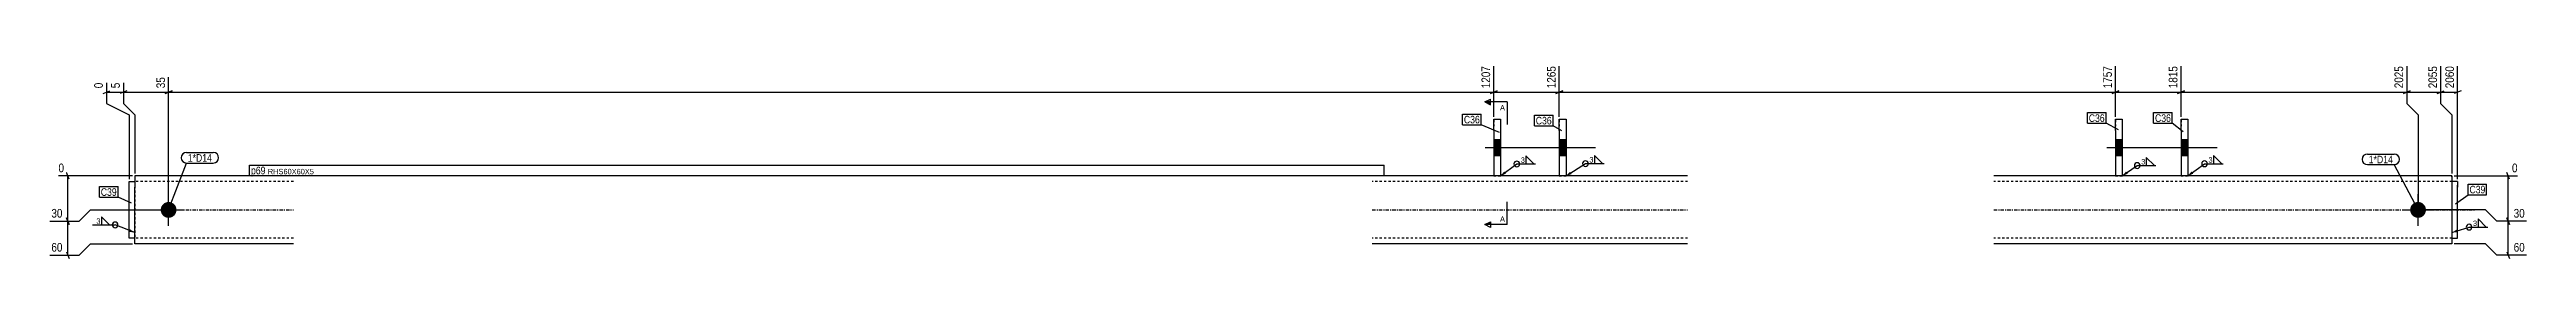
# Model space of a CAD drawing. Header units: millimetres. Extents: x 0 to 27473, y -14 to 497.
# Drawn here: x 25282 to 27473, y 5 to 176 of the extents above; entities that cross this region are included whole.
import ezdxf

# ---------------------------------------------------------------- set-up
doc = ezdxf.new("R2010")
doc.units = ezdxf.units.MM
doc.linetypes.add('DXK_LINE_DOT2', pattern=[3.9198, 1.9599, -1.9599])
doc.linetypes.add('DXK_LINE_DOT3', pattern=[5.9187, 2.979, -0.9799, 0.9799, -0.9799])
for name, color, linetype in [('MÅLSÆTNING', 7, 'Continuous'), ('STÅL', 7, 'Continuous'), ('TEKST', 7, 'Continuous')]:
    doc.layers.add(name, color=color, linetype=linetype)
doc.styles.add('Arial', font='ARIAL.TTF', dxfattribs={"height": 0.2})
doc.styles.add('Arial Narrow', font='ARIALN.TTF', dxfattribs={"height": 0.2})

msp = doc.modelspace()

# ---------------------------------------------------------------- hatches: boundary and pattern name
at = {"layer": 'STÅL', "linetype": 'Continuous'}
for points in [[(26559.6, 109.8), (26559.6, 95.8), (26565.6, 95.8), (26565.6, 109.8)], [(26617.6, 109.8), (26617.6, 95.8), (26623.6, 95.8), (26623.6, 109.8)], [(27109.6, 109.8), (27109.6, 95.8), (27115.6, 95.8), (27115.6, 109.8)], [(27167.6, 109.8), (27167.6, 95.8), (27173.6, 95.8), (27173.6, 109.8)], [(25380.3, 47.8, -1), (25394.3, 47.8, -1)], [(27370.3, 47.8, -1), (27384.3, 47.8, -1)]]:
    msp.add_hatch(color=96, dxfattribs=at).paths.add_polyline_path(points)
at = {"layer": 'TEKST', "linetype": 'Continuous'}
for points in [[(26570.3, 79.7), (26565.6, 77.8), (26568.9, 81.7)], [(26628.5, 79.4), (26623.6, 77.8), (26627.1, 81.5)], [(27120.4, 79.6), (27115.6, 77.8), (27119, 81.7)], [(27178.4, 79.7), (27173.6, 77.8), (27176.9, 81.7)], [(25353.1, 30.8), (25357.3, 27.8), (25352.1, 28.5)], [(27412.4, 28.1), (27407.3, 27.8), (27411.6, 30.5)]]:
    msp.add_hatch(color=3, dxfattribs=at).paths.add_polyline_path(points)

# ---------------------------------------------------------------- linework, layer by layer
at = {"layer": 'MÅLSÆTNING', "color": 7, "linetype": 'Continuous'}
for p, q in [((25332.3, 160), (25332.3, 141.7)), ((25347.3, 160), (25347.3, 141.7)), ((25347.3, 160), (25347.3, 141.7)), ((25387.3, 49.8), (25387.3, 164.8)), ((26559.6, 129.8), (26559.6, 174.6)), ((26559.6, 129.8), (26559.6, 174.6)), ((26617.6, 129.8), (26617.6, 174.6)), ((26617.6, 129.8), (26617.6, 174.6)), ((27109.6, 129.8), (27109.6, 174.6)), ((27109.6, 129.8), (27109.6, 174.6)), ((27167.6, 129.8), (27167.6, 174.6)), ((27167.6, 129.8), (27167.6, 174.6)), ((27367.3, 174.6), (27367.3, 141.7)), ((27367.3, 174.6), (27367.3, 141.7)), ((27397.3, 174.6), (27397.3, 141.7)), ((27412.3, 74.8), (27412.3, 174.6)), ((25329.3, 150.5), (25335.3, 152.9)), ((25332.3, 151.7), (25347.3, 151.7)), ((25332.3, 141.7), (25352.3, 131.7)), ((25350.3, 152.9), (25344.3, 150.5)), ((25350.3, 152.9), (25344.3, 150.5)), ((25347.3, 151.7), (25387.3, 151.7)), ((25347.3, 141.7), (25357.3, 131.7)), ((25347.3, 141.7), (25357.3, 131.7)), ((25352.3, 131.7), (25352.3, 74.8)), ((25357.3, 131.7), (25357.3, 79.8)), ((25357.3, 131.7), (25357.3, 79.8)), ((25384.3, 150.5), (25390.3, 152.9)), ((26562.6, 152.9), (26556.6, 150.5)), ((26556.6, 150.5), (26562.6, 152.9)), ((26559.6, 151.7), (26617.6, 151.7)), ((26620.6, 152.9), (26614.6, 150.5)), ((26614.6, 150.5), (26620.6, 152.9)), ((26617.6, 151.7), (27109.6, 151.7)), ((27112.6, 152.9), (27106.6, 150.5)), ((27106.6, 150.5), (27112.6, 152.9)), ((27109.6, 151.7), (27167.6, 151.7)), ((27170.6, 152.9), (27164.6, 150.5)), ((27164.6, 150.5), (27170.6, 152.9)), ((27167.6, 151.7), (27367.3, 151.7)), ((27370.3, 152.9), (27364.3, 150.5)), ((27364.3, 150.5), (27370.3, 152.9)), ((27367.3, 151.7), (27397.3, 151.7)), ((27367.3, 141.7), (27377.3, 131.7)), ((27367.3, 141.7), (27377.3, 131.7)), ((27377.3, 131.7), (27377.3, 49.8)), ((27377.3, 131.7), (27377.3, 49.8)), ((27394.3, 150.5), (27400.3, 152.9)), ((27397.3, 141.7), (27407.3, 131.7)), ((27397.3, 141.7), (27407.3, 131.7)), ((27407.3, 131.7), (27407.3, 79.8)), ((27407.3, 131.7), (27407.3, 79.8)), ((27415.3, 152.9), (27409.3, 150.5)), ((25355.3, 77.8), (25289.9, 77.8)), ((25299.4, 74.8), (25297, 80.8)), ((27409.3, 77.8), (27465.3, 77.8)), ((27458.2, 74.8), (27455.8, 80.8)), ((25308.2, 37.8), (25318.2, 47.8)), ((25308.2, 37.8), (25318.2, 47.8)), ((25318.2, 47.8), (25385.3, 47.8)), ((25318.2, 47.8), (25385.3, 47.8)), ((27437, 47.8), (27379.3, 47.8)), ((27437, 47.8), (27379.3, 47.8)), ((27447, 37.8), (27437, 47.8)), ((27447, 37.8), (27437, 47.8)), ((25282.1, 37.8), (25308.2, 37.8)), ((25299.4, 34.8), (25297, 40.8)), ((25298.2, 7.8), (25298.2, 37.8)), ((27473.1, 37.8), (27447, 37.8)), ((27458.2, 34.8), (27455.8, 40.8)), ((27457, 7.8), (27457, 37.8)), ((25282.1, 7.8), (25308.2, 7.8)), ((25297, 10.8), (25299.4, 4.8)), ((25308.2, 7.8), (25318.2, 17.8)), ((25318.2, 17.8), (25355.3, 17.8)), ((27437, 17.8), (27409.3, 17.8)), ((27447, 7.8), (27437, 17.8)), ((27473.1, 7.8), (27447, 7.8)), ((27455.8, 10.8), (27458.2, 4.8))]:
    msp.add_line(p, q, dxfattribs=at)
at = {"layer": 'STÅL', "color": 2, "linetype": 'Continuous'}
for p, q in [((26559.6, 117.8), (26559.6, 127.8)), ((26559.6, 127.8), (26565.6, 127.8)), ((26559.6, 117.8), (26559.6, 77.8)), ((26565.6, 127.8), (26565.6, 127)), ((26565.6, 127), (26565.6, 77.8)), ((26617.6, 117.8), (26617.6, 127.8)), ((26617.6, 127.8), (26623.6, 127.8)), ((26617.6, 117.8), (26617.6, 77.8)), ((26623.6, 127.8), (26623.6, 127)), ((26623.6, 127), (26623.6, 77.8)), ((27109.6, 117.8), (27109.6, 127.8)), ((27109.6, 127.8), (27115.6, 127.8)), ((27109.6, 117.8), (27109.6, 77.8)), ((27115.6, 127.8), (27115.6, 127)), ((27115.6, 127), (27115.6, 77.8)), ((27167.6, 117.8), (27167.6, 127.8)), ((27167.6, 127.8), (27173.6, 127.8)), ((27167.6, 117.8), (27167.6, 77.8)), ((27173.6, 127.8), (27173.6, 127)), ((27173.6, 127), (27173.6, 77.8)), ((25352.3, 72.8), (25357.3, 72.8)), ((25352.3, 22.8), (25352.3, 72.8)), ((25497.7, 77.8), (25357.3, 77.8)), ((25357.3, 77.8), (25357.3, 67.8)), ((25357.3, 27.8), (25357.3, 67.8)), ((26559.6, 77.8), (26452.1, 77.8)), ((26559.6, 77.8), (26559.6, 77.8)), ((26565.6, 77.8), (26559.6, 77.8)), ((26565.6, 77.8), (26565.6, 77.8)), ((26617.6, 77.8), (26565.6, 77.8)), ((26617.6, 77.8), (26617.6, 77.8)), ((26623.6, 77.8), (26617.6, 77.8)), ((26623.6, 77.8), (26623.6, 77.8)), ((26731.1, 77.8), (26623.6, 77.8)), ((27109.6, 77.8), (27002.1, 77.8)), ((27109.6, 77.8), (27109.6, 77.8)), ((27115.6, 77.8), (27109.6, 77.8)), ((27115.6, 77.8), (27115.6, 77.8)), ((27167.6, 77.8), (27115.6, 77.8)), ((27167.6, 77.8), (27167.6, 77.8)), ((27173.6, 77.8), (27167.6, 77.8)), ((27173.6, 77.8), (27173.6, 77.8)), ((27407.3, 77.8), (27173.6, 77.8)), ((27407.3, 77.8), (27407.3, 17.8)), ((27412.3, 72.8), (27407.3, 72.8)), ((27412.3, 72.8), (27412.3, 72.6)), ((27412.3, 72.6), (27412.3, 71.8)), ((27412.3, 71.8), (27412.3, 67.8)), ((27412.3, 22.8), (27412.3, 67.8)), ((25357.3, 22.8), (25352.3, 22.8)), ((25357.3, 20.7), (25357.3, 27.8)), ((27407.3, 22.8), (27412.3, 22.8)), ((25357.3, 18.6), (25357.3, 20.7)), ((25357.3, 17.8), (25357.3, 18.6)), ((25497.7, 17.8), (25357.3, 17.8)), ((26731.1, 17.8), (26452.1, 17.8)), ((27407.3, 17.8), (27002.1, 17.8))]:
    msp.add_line(p, q, dxfattribs=at)
at = {"layer": 'STÅL', "color": 7, "linetype": 'DXK_LINE_DOT2'}
for p, q in [((26559.6, 127.8), (26559.6, 127)), ((26559.6, 127), (26559.6, 121.6)), ((26565.6, 127.8), (26565.6, 121.6)), ((26617.6, 127.8), (26617.6, 127)), ((26617.6, 127), (26617.6, 121.6)), ((26623.6, 127.8), (26623.6, 121.6)), ((27109.6, 127.8), (27109.6, 127)), ((27109.6, 127), (27109.6, 121.6)), ((27115.6, 127.8), (27115.6, 121.6)), ((27167.6, 127.8), (27167.6, 127)), ((27167.6, 127), (27167.6, 121.6)), ((27173.6, 127.8), (27173.6, 121.6)), ((25357.3, 72.8), (25357.3, 22.8)), ((25497.7, 72.8), (25357.3, 72.8)), ((26731.1, 72.8), (26452.1, 72.8)), ((26559.6, 77.8), (26565.6, 77.8)), ((26565.6, 77.8), (26559.6, 77.8)), ((26617.6, 77.8), (26623.6, 77.8)), ((26623.6, 77.8), (26617.6, 77.8)), ((27407.3, 72.8), (27002.1, 72.8)), ((27109.6, 77.8), (27115.6, 77.8)), ((27115.6, 77.8), (27109.6, 77.8)), ((27167.6, 77.8), (27173.6, 77.8)), ((27173.6, 77.8), (27167.6, 77.8)), ((27407.3, 77), (27407.3, 77.8)), ((27407.3, 72.8), (27407.3, 22.8)), ((27412.3, 67.8), (27412.3, 70.7)), ((25497.7, 22.8), (25357.3, 22.8)), ((25357.3, 20.7), (25357.3, 22.8)), ((26731.1, 22.8), (26452.1, 22.8)), ((27407.3, 22.8), (27002.1, 22.8)), ((25357.3, 17.8), (25357.3, 17.8))]:
    msp.add_line(p, q, dxfattribs=at)
at = {"layer": 'STÅL', "color": 96, "linetype": 'Continuous'}
for p, q in [((26559.6, 109.8), (26565.6, 109.8)), ((26617.6, 109.8), (26623.6, 109.8)), ((27109.6, 109.8), (27115.6, 109.8)), ((27167.6, 109.8), (27173.6, 109.8)), ((26552.1, 102.8), (26649.6, 102.8)), ((26559.6, 95.8), (26565.6, 95.8)), ((26617.6, 95.8), (26623.6, 95.8)), ((27102.1, 102.8), (27199.6, 102.8)), ((27109.6, 95.8), (27115.6, 95.8)), ((27167.6, 95.8), (27173.6, 95.8)), ((25373.3, 47.8), (25401.3, 47.8)), ((25387.3, 33.8), (25387.3, 61.8)), ((27363.3, 47.8), (27391.3, 47.8)), ((27377.3, 33.8), (27377.3, 61.8))]:
    msp.add_line(p, q, dxfattribs=at)
at = {"layer": 'STÅL', "color": 7, "linetype": 'DXK_LINE_DOT3'}
for p, q in [((25337.3, 47.8), (25497.7, 47.8)), ((26452.1, 47.8), (26731.1, 47.8)), ((27002.1, 47.8), (27427.3, 47.8))]:
    msp.add_line(p, q, dxfattribs=at)
at = {"layer": 'TEKST', "color": 3, "linetype": 'Continuous'}
msp.add_line((25357.3, 27.8), (25340, 34.6), dxfattribs=at)
msp.add_arc((25340, 34.6), 2.5, 270, 90, dxfattribs=at)

# ---------------------------------------------------------------- wipeouts: each hides what was drawn before it
at = {"color": 0}
for points in [[(26547.2, 124.1), (26547.2, 131.1), (26533.2, 131.1), (26533.2, 124.1)], [(25425.6, 90.3), (25425.6, 97.3), (25404.3, 97.3), (25404.3, 90.3)], [(27355, 88.9), (27355, 95.9), (27333.7, 95.9), (27333.7, 88.9)]]:
    msp.add_wipeout(points, dxfattribs=at).dxf.layer = 'TEKST'

# ---------------------------------------------------------------- next in the draw order: wipeouts: each hides what was drawn before it
at = {"color": 0, "linetype": 'Continuous'}
for points, layer in [([(26616, 176.2), (26604.8, 176.2), (26604.8, 153.5), (26616, 153.5)], 'MÅLSÆTNING'), ([(27108, 176.2), (27096.8, 176.2), (27096.8, 153.5), (27108, 153.5)], 'MÅLSÆTNING'), ([(27166, 176.2), (27154.8, 176.2), (27154.8, 153.5), (27166, 153.5)], 'MÅLSÆTNING'), ([(27365.7, 176.2), (27354.5, 176.2), (27354.5, 153.5), (27365.7, 153.5)], 'MÅLSÆTNING'), ([(27395.7, 176.2), (27384.5, 176.2), (27384.5, 153.5), (27395.7, 153.5)], 'MÅLSÆTNING'), ([(25345.7, 161.6), (25334.5, 161.6), (25334.5, 153.5), (25345.7, 153.5)], 'MÅLSÆTNING'), ([(25385.7, 166.4), (25374.5, 166.4), (25374.5, 153.5), (25385.7, 153.5)], 'MÅLSÆTNING'), ([(25294.9, 39.4), (25294.9, 50.6), (25282, 50.6), (25282, 39.4)], 'MÅLSÆTNING'), ([(27473.2, 39.4), (27473.2, 50.6), (27460.3, 50.6), (27460.3, 39.4)], 'MÅLSÆTNING'), ([(25294.9, 9.4), (25294.9, 20.6), (25282, 20.6), (25282, 9.4)], 'MÅLSÆTNING'), ([(27473.2, 9.4), (27473.2, 20.6), (27460.3, 20.6), (27460.3, 9.4)], 'MÅLSÆTNING'), ([(26569.6, 135.5), (26569.6, 140.5), (26565.1, 140.5), (26565.1, 135.5)], 'TEKST'), ([(26569.6, 37.3), (26569.6, 42.3), (26565.1, 42.3), (26565.1, 37.3)], 'TEKST')]:
    msp.add_wipeout(points, dxfattribs=at).dxf.layer = layer
at = {"color": 0}
for points in [[(27100.1, 125.4), (27100.1, 132.4), (27086, 132.4), (27086, 125.4)], [(27158.7, 125.4), (27158.7, 132.4), (27144.6, 132.4), (27144.6, 125.4)], [(26547.2, 124.1), (26547.2, 131.1), (26533.2, 131.1), (26533.2, 124.1)], [(26610.9, 123.2), (26610.9, 130.2), (26596.8, 130.2), (26596.8, 123.2)], [(25425.6, 90.3), (25425.6, 97.3), (25404.3, 97.3), (25404.3, 90.3)], [(26586.9, 88.9), (26586.9, 94.7), (26583.1, 94.7), (26583.1, 88.9)], [(26647.7, 89.2), (26647.7, 95), (26643.8, 95), (26643.8, 89.2)], [(27135.8, 87.5), (27135.8, 93.3), (27132, 93.3), (27132, 87.5)], [(27195.4, 89.1), (27195.4, 94.9), (27191.5, 94.9), (27191.5, 89.1)], [(27355, 88.9), (27355, 95.9), (27333.7, 95.9), (27333.7, 88.9)], [(25341.4, 60.2), (25341.4, 67.2), (25327.3, 67.2), (25327.3, 60.2)], [(25473, 79.2), (25473, 86.2), (25460.2, 86.2), (25460.2, 79.2)], [(27436.8, 62.4), (27436.8, 69.4), (27422.8, 69.4), (27422.8, 62.4)], [(25326.9, 35.2), (25326.9, 41), (25323, 41), (25323, 35.2)], [(27429.4, 33.2), (27429.4, 39), (27425.5, 39), (27425.5, 33.2)]]:
    msp.add_wipeout(points, dxfattribs=at).dxf.layer = 'TEKST'

# ---------------------------------------------------------------- next in the draw order: hatches: boundary and pattern name
at = {"layer": 'TEKST', "linetype": 'Continuous'}
msp.add_hatch(color=30, dxfattribs=at).paths.add_polyline_path([(26556.6, 37.3), (26556.6, 34.8), (26551.6, 34.8)])

# ---------------------------------------------------------------- next in the draw order: linework, layer by layer
at = {"layer": 'MÅLSÆTNING', "color": 7, "linetype": 'Continuous'}
for p, q in [((25387.3, 49.8), (25387.3, 164.8)), ((27397.3, 174.6), (27397.3, 141.7)), ((25390.3, 152.9), (25384.3, 150.5)), ((25387.3, 151.7), (26559.6, 151.7)), ((27394.3, 150.5), (27400.3, 152.9)), ((27397.3, 151.7), (27412.3, 151.7)), ((25298.2, 37.8), (25298.2, 77.8)), ((27457, 37.8), (27457, 77.8)), ((25282.1, 37.8), (25308.2, 37.8)), ((25297, 40.8), (25299.4, 34.8)), ((27473.1, 37.8), (27447, 37.8)), ((27455.8, 40.8), (27458.2, 34.8))]:
    msp.add_line(p, q, dxfattribs=at)
at = {"layer": 'TEKST', "color": 7, "linetype": 'Continuous'}
for p, q in [((26532, 132.3), (26548.4, 132.3)), ((26532, 122.9), (26532, 132.3)), ((26548.4, 122.9), (26548.4, 132.3)), ((26571.6, 143), (26571.6, 123)), ((26532, 122.9), (26548.4, 122.9)), ((26564.6, 116.1), (26548.4, 122.9)), ((25387.3, 47.8), (25403.1, 89.1)), ((25403.1, 98.5), (25426.8, 98.5)), ((25403.1, 89.1), (25426.8, 89.1)), ((27332.5, 97.1), (27356.2, 97.1)), ((27332.5, 87.7), (27356.2, 87.7)), ((27377.3, 47.8), (27356.2, 87.7)), ((26571.6, 34.8), (26571.6, 54.8)), ((26571.6, 34.8), (26551.6, 34.8))]:
    msp.add_line(p, q, dxfattribs=at)
at = {"layer": 'TEKST', "color": 3, "linetype": 'Continuous'}
for p, q in [((26565.6, 77.8), (26580, 88.3)), ((26580, 88.3), (26596.5, 88.3)), ((26595.1, 88.3), (26588, 95.4)), ((26588, 95.4), (26588, 88.3)), ((26588, 88.3), (26595.1, 88.3)), ((26623.6, 77.8), (26640.7, 88.6)), ((26640.7, 88.6), (26657.3, 88.6)), ((26655.9, 88.6), (26648.7, 95.8)), ((26648.7, 95.8), (26648.7, 88.6)), ((26648.7, 88.6), (26655.9, 88.6)), ((27144, 86.9), (27136.9, 94.1)), ((27136.9, 94.1), (27136.9, 86.9)), ((27173.6, 77.8), (27188.4, 88.5)), ((27188.4, 88.5), (27205, 88.5)), ((27203.6, 88.5), (27196.4, 95.7)), ((27196.4, 95.7), (27196.4, 88.5)), ((27196.4, 88.5), (27203.6, 88.5)), ((27115.6, 77.8), (27128.9, 86.9)), ((27128.9, 86.9), (27145.4, 86.9)), ((27136.9, 86.9), (27144, 86.9)), ((25319.9, 34.6), (25340, 34.6)), ((25335, 34.6), (25327.9, 41.7)), ((25327.9, 41.7), (25327.9, 34.6)), ((25327.9, 34.6), (25335, 34.6)), ((27407.3, 27.8), (27422.4, 32.6)), ((27422.4, 32.6), (27439, 32.6)), ((27437.5, 32.6), (27430.4, 39.8)), ((27430.4, 39.8), (27430.4, 32.6)), ((27430.4, 32.6), (27437.5, 32.6))]:
    msp.add_line(p, q, dxfattribs=at)
at = {"layer": 'TEKST', "color": 30, "linetype": 'Continuous'}
for p, q in [((26551.6, 34.8), (26556.6, 37.3)), ((26556.6, 32.3), (26551.6, 34.8)), ((26556.6, 37.3), (26556.6, 32.3))]:
    msp.add_line(p, q, dxfattribs=at)
at = {"layer": 'TEKST', "color": 7, "linetype": 'Continuous'}
for centre, start, end in [((25403.1, 93.8), 90, 270), ((25426.8, 93.8), 270, 90), ((27332.5, 92.4), 90, 270), ((27356.2, 92.4), 270, 90)]:
    msp.add_arc(centre, 4.7, start, end, dxfattribs=at)
at = {"layer": 'TEKST', "color": 3, "linetype": 'Continuous'}
for centre, start, end in [((26580, 88.3), 90, 270), ((26580, 88.3), 270, 90), ((26640.7, 88.6), 90, 270), ((26640.7, 88.6), 270, 90), ((27128.9, 86.9), 90, 270), ((27128.9, 86.9), 270, 90), ((27188.4, 88.5), 90, 270), ((27188.4, 88.5), 270, 90), ((25340, 34.6), 90, 270), ((27422.4, 32.6), 90, 270), ((27422.4, 32.6), 270, 90)]:
    msp.add_arc(centre, 2.5, start, end, dxfattribs=at)

# ---------------------------------------------------------------- next in the draw order: texts
at = {"layer": 'MÅLSÆTNING', "color": 3, "linetype": 'Continuous', "style": 'Arial Narrow'}
for s, p in [('35', (25384.1, 155.1)), ('1265', (26614.4, 155.1)), ('1757', (27106.4, 155.1)), ('1815', (27164.4, 155.1)), ('2025', (27364.1, 155.1)), ('2055', (27394.1, 155.1))]:
    msp.add_text(s, height=7.64, rotation=90.0002, dxfattribs=at).set_placement(p)
for s, p in [('30', (25283.6, 41)), ('30', (27461.9, 41)), ('60', (25283.6, 11)), ('60', (27461.9, 11))]:
    msp.add_text(s, height=7.64, dxfattribs=at).set_placement(p)
at = {"layer": 'TEKST', "color": 3, "linetype": 'Continuous', "style": 'Arial'}
for p in [(26565.1, 135.5), (26565.1, 37.3)]:
    msp.add_text('A', height=4.78, dxfattribs=at).set_placement(p)
at = {"layer": 'TEKST', "color": 3, "style": 'Arial Narrow'}
for s, height, p in [('C36', 6.68, (26533.2, 124.1)), ('1*D14', 6.68, (25404.3, 90.3)), ('3', 4.77, (26583.5, 89.3)), ('3', 4.77, (26644.2, 89.6)), ('3', 4.77, (27132.4, 87.9)), ('3', 4.77, (27191.9, 89.5)), ('1*D14', 6.68, (27333.7, 88.9)), ('3', 4.77, (25323.4, 35.6)), ('3', 4.77, (27425.9, 33.6))]:
    msp.add_text(s, height=height, dxfattribs=at).set_placement(p)

# ---------------------------------------------------------------- next in the draw order: wipeouts: each hides what was drawn before it
at = {"color": 0, "linetype": 'Continuous'}
msp.add_wipeout([(25330.7, 161.6), (25319.5, 161.6), (25319.5, 153.5), (25330.7, 153.5)], dxfattribs=at).dxf.layer = 'MÅLSÆTNING'
at = {"color": 0}
for points in [[(27100.1, 125.4), (27100.1, 132.4), (27086, 132.4), (27086, 125.4)], [(27158.7, 125.4), (27158.7, 132.4), (27144.6, 132.4), (27144.6, 125.4)], [(26610.9, 123.2), (26610.9, 130.2), (26596.8, 130.2), (26596.8, 123.2)], [(25341.4, 60.2), (25341.4, 67.2), (25327.3, 67.2), (25327.3, 60.2)], [(25473, 79.2), (25473, 86.2), (25460.2, 86.2), (25460.2, 79.2)], [(27436.8, 62.4), (27436.8, 69.4), (27422.8, 69.4), (27422.8, 62.4)]]:
    msp.add_wipeout(points, dxfattribs=at).dxf.layer = 'TEKST'

# ---------------------------------------------------------------- next in the draw order: linework, layer by layer
at = {"layer": 'TEKST', "color": 7, "linetype": 'Continuous'}
for p, q in [((27084.8, 133.6), (27101.3, 133.6)), ((27084.8, 124.2), (27084.8, 133.6)), ((27101.3, 124.2), (27101.3, 133.6)), ((27143.4, 133.6), (27159.9, 133.6)), ((27143.4, 124.2), (27143.4, 133.6)), ((27159.9, 124.2), (27159.9, 133.6)), ((26595.6, 131.4), (26612.1, 131.4)), ((26595.6, 122), (26595.6, 131.4)), ((26595.6, 122), (26612.1, 122)), ((26612.1, 122), (26612.1, 131.4)), ((26619.8, 117.4), (26612.1, 122)), ((27084.8, 124.2), (27101.3, 124.2)), ((27112.3, 118.5), (27101.3, 124.2)), ((27143.4, 124.2), (27159.9, 124.2)), ((27169.4, 116.8), (27159.9, 124.2)), ((25326.1, 68.4), (25342.6, 68.4)), ((25326.1, 59), (25326.1, 68.4)), ((25342.6, 59), (25342.6, 68.4)), ((25459, 78), (25459, 87.4)), ((27421.6, 70.6), (27438, 70.6)), ((27421.6, 61.2), (27421.6, 70.6)), ((27438, 61.2), (27438, 70.6)), ((25326.1, 59), (25342.6, 59)), ((25354.6, 53.8), (25342.6, 59)), ((27410.4, 53.3), (27421.6, 61.2)), ((27421.6, 61.2), (27438, 61.2))]:
    msp.add_line(p, q, dxfattribs=at)

# ---------------------------------------------------------------- next in the draw order: texts
at = {"layer": 'MÅLSÆTNING', "color": 3, "linetype": 'Continuous', "style": 'Arial Narrow'}
for s, p in [('0', (25329.1, 155.1)), ('5', (25344.1, 155.1))]:
    msp.add_text(s, height=7.64, rotation=90.0002, dxfattribs=at).set_placement(p)
at = {"layer": 'TEKST', "color": 3, "style": 'Arial Narrow'}
for s, p in [('C36', (27086, 125.4)), ('C36', (27144.6, 125.4)), ('C36', (26596.8, 123.2)), ('C39', (25327.3, 60.2)), ('C39', (27422.8, 62.4))]:
    msp.add_text(s, height=6.68, dxfattribs=at).set_placement(p)

# ---------------------------------------------------------------- next in the draw order: wipeouts: each hides what was drawn before it
at = {"color": 0, "linetype": 'Continuous'}
for points in [[(26558, 176.2), (26546.8, 176.2), (26546.8, 153.5), (26558, 153.5)], [(27410.7, 176.2), (27399.5, 176.2), (27399.5, 153.5), (27410.7, 153.5)], [(25296.4, 79.4), (25296.4, 90.6), (25288.3, 90.6), (25288.3, 79.4)], [(27466.9, 79.4), (27466.9, 90.6), (27458.8, 90.6), (27458.8, 79.4)]]:
    msp.add_wipeout(points, dxfattribs=at).dxf.layer = 'MÅLSÆTNING'
at = {"color": 0}
msp.add_wipeout([(26461.6, 79.2), (26461.6, 84.2), (25475.1, 84.2), (25475.1, 79.2)], dxfattribs=at).dxf.layer = 'TEKST'

# ---------------------------------------------------------------- next in the draw order: hatches: boundary and pattern name
at = {"layer": 'TEKST', "linetype": 'Continuous'}
msp.add_hatch(color=30, dxfattribs=at).paths.add_polyline_path([(26556.6, 143), (26556.6, 140.5), (26551.6, 143)])

# ---------------------------------------------------------------- next in the draw order: linework, layer by layer
at = {"layer": 'TEKST', "color": 30, "linetype": 'Continuous'}
for p, q in [((26551.6, 143), (26556.6, 145.5)), ((26551.6, 143), (26556.6, 140.5)), ((26556.6, 140.5), (26556.6, 145.5))]:
    msp.add_line(p, q, dxfattribs=at)
at = {"layer": 'TEKST', "color": 7, "linetype": 'Continuous'}
msp.add_line((26571.6, 143), (26551.6, 143), dxfattribs=at)

# ---------------------------------------------------------------- next in the draw order: texts
at = {"layer": 'MÅLSÆTNING', "color": 3, "linetype": 'Continuous', "style": 'Arial Narrow'}
for s, p in [('1207', (26556.4, 155.1)), ('2060', (27409.1, 155.1))]:
    msp.add_text(s, height=7.64, rotation=90.0002, dxfattribs=at).set_placement(p)
for p in [(25289.9, 81), (27460.4, 81)]:
    msp.add_text('0', height=7.64, dxfattribs=at).set_placement(p)

# ---------------------------------------------------------------- next in the draw order: wipeouts: each hides what was drawn before it
at = {"color": 0}
msp.add_wipeout([(26461.6, 79.2), (26461.6, 84.2), (25475.1, 84.2), (25475.1, 79.2)], dxfattribs=at).dxf.layer = 'TEKST'

# ---------------------------------------------------------------- next in the draw order: linework, layer by layer
at = {"layer": 'TEKST', "color": 7, "linetype": 'Continuous'}
for p, q in [((25459, 87.4), (26462.8, 87.4)), ((25459, 78), (26462.8, 78)), ((26462.8, 78), (26462.8, 87.4))]:
    msp.add_line(p, q, dxfattribs=at)

# ---------------------------------------------------------------- next in the draw order: texts
at = {"layer": 'TEKST', "color": 3, "style": 'Arial Narrow'}
for s, height, p in [('p69', 6.68, (25460.2, 79.2)), ('RHS60X60X5', 4.77, (25475.1, 79.2))]:
    msp.add_text(s, height=height, dxfattribs=at).set_placement(p)

doc.saveas('drawing.dxf')
